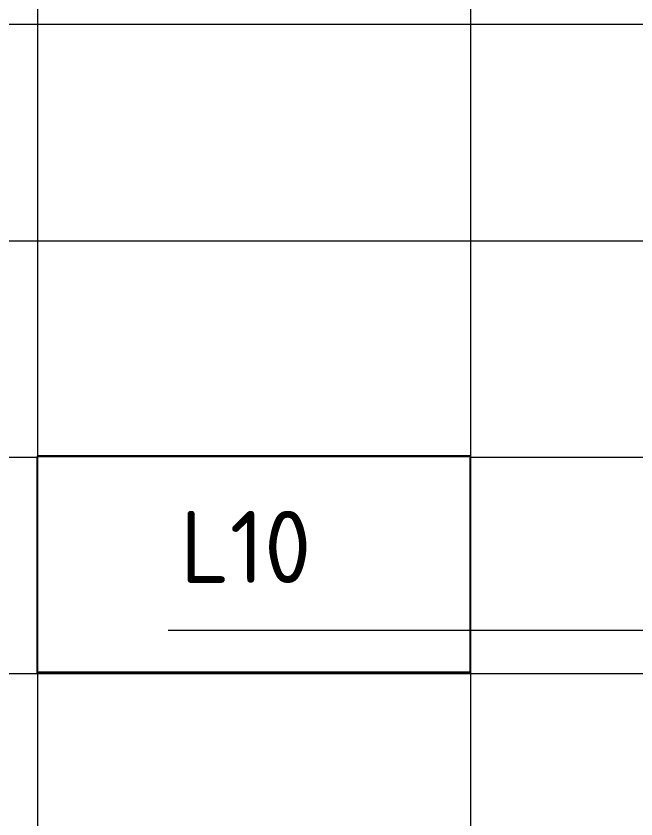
# Model space of a CAD drawing. Header units: millimetres. Extents: x -5524 to 188159, y -8553 to 29000.
# Drawn here: x 35472 to 37190, y 3077 to 5303 of the extents above; entities that cross this region are included whole.
import ezdxf

# ---------------------------------------------------------------- set-up
doc = ezdxf.new("R2010")
doc.units = ezdxf.units.MM
doc.linetypes.add('Осевая', pattern=[3175, 635, -476.25, 1587.5, -476.25])
doc.layers.add('A-ANNO-NOTE', color=1, linetype='Continuous', lineweight=9, true_color=0xff0000)
doc.layers.add('A-CLNG-1', color=7, linetype='Continuous', lineweight=9, true_color=0xc0c0c0)
for name, color, linetype, lineweight in [('A-CLNG-PATT', 7, 'Continuous', 9), ('E-LITE-EQPM-IDEN', 7, 'Continuous', 9), ('Оси', 7, 'Continuous', 9), ('Оси-2', 7, 'Осевая', 9)]:
    doc.layers.add(name, color=color, linetype=linetype, lineweight=lineweight)
doc.styles.add('GOST Common', font='GOST_Common.ttf', dxfattribs={"height": 200})

msp = doc.modelspace()

# ---------------------------------------------------------------- hatches: boundary and pattern name
at = {"layer": 'A-CLNG-PATT'}
h = msp.add_hatch(dxfattribs=at)
h.set_pattern_fill('FP_32', color=256, style=0, pattern_type=2)
h.set_pattern_definition([(180, (29531.7, 6479.5), (-7e-14, -600), []), (270, (29531.7, 6479.5), (1200, 7e-14), [])])
h.paths.add_polyline_path([(37969, 421), (38037.1, 421), (38037.1, 7049), (37189, 7049), (37189, 7679), (33631, 7679), (33631, 7279), (32989, 7279), (32989, 7679), (30460.7, 7679), (30460.7, 7199), (29531.7, 7199), (29531.7, 521), (37969, 520)])
h.paths.add_polyline_path([(35531.6, 1084.4), (35531.6, 1684.4), (36731.6, 1684.4), (36731.6, 1084.4), (35868.8, 1084.4)])
h.paths.add_polyline_path([(33189.6, 1084.4), (33131.6, 1084.4), (33131.6, 1684.4), (34331.6, 1684.4), (34331.6, 1084.4)])
h.paths.add_polyline_path([(31931.6, 1084.4), (30731.6, 1084.4), (30731.6, 1684.4), (31931.6, 1684.4)])
h.paths.add_polyline_path([(35868.8, 3484.4), (35531.6, 3484.4), (35531.6, 4084.4), (36731.6, 4084.4), (36731.6, 3484.4)])
h.paths.add_polyline_path([(34331.6, 3484.4), (33131.6, 3484.4), (33131.6, 4084.4), (34331.6, 4084.4)])
h.paths.add_polyline_path([(31931.6, 3484.4), (30731.6, 3484.4), (30731.6, 4084.4), (31931.6, 4084.4)])
h.paths.add_polyline_path([(35531.6, 5884.4), (35531.6, 6484.4), (36731.6, 6484.1), (36731.6, 5884.4), (35868.8, 5884.4)])
h.paths.add_polyline_path([(33189.6, 5884.4), (33131.6, 5884.4), (33131.6, 6484.4), (34331.6, 6484.4), (34331.6, 5884.4)])
h.paths.add_polyline_path([(30731.6, 5884.4), (30731.6, 6484.4), (31931.6, 6484.1), (31931.6, 5884.4)])

# ---------------------------------------------------------------- linework, layer by layer
at = {"layer": 'A-ANNO-NOTE'}
for p, q in [((35530, 3482), (35530, 4082)), ((35530, 4082), (36730, 4082)), ((36730, 4082), (36730, 3482)), ((36730, 3482), (35530, 3482))]:
    msp.add_line(p, q, dxfattribs=at)
at = {"layer": 'A-CLNG-1'}
for p, q in [((35531.6, 3484.4), (35531.6, 4084.4)), ((35531.6, 4084.4), (36731.6, 4084.4)), ((36731.6, 4084.4), (36731.6, 3484.4)), ((36731.6, 3484.4), (35531.6, 3484.4))]:
    msp.add_line(p, q, dxfattribs=at)
at = {"layer": 'Оси'}
msp.add_line((36260, 3600), (38760, 3600), dxfattribs=at)
at = {"layer": 'Оси-2'}
msp.add_line((-2206.6, 3600), (36260, 3600), dxfattribs=at)

# ---------------------------------------------------------------- texts
at = {"layer": 'E-LITE-EQPM-IDEN', "insert": (35926.6, 3931.2), "char_height": 200, "width": 472.996, "attachment_point": 1, "style": 'GOST Common'}
msp.add_mtext('L10', dxfattribs=at)

doc.saveas('drawing.dxf')
